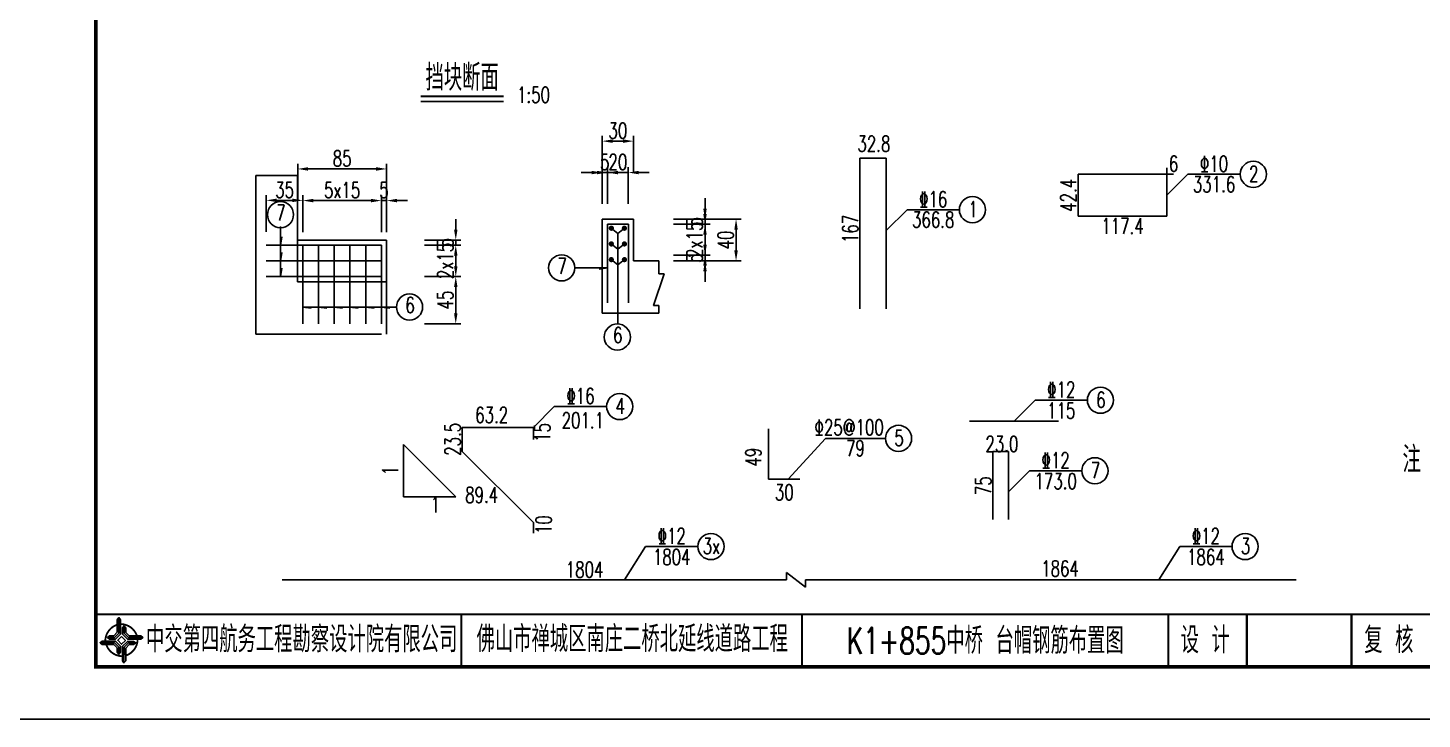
# Model space of a CAD drawing. Header units: millimetres. Extents: x -51 to 12129, y -1309 to -715.
# Drawn here: x 3326.8 to 3593.3, y -1308.7 to -1176.6 of the extents above; entities that cross this region are included whole.
import ezdxf
from ezdxf.enums import TextEntityAlignment as Align

# ---------------------------------------------------------------- set-up
doc = ezdxf.new("R2010")
doc.units = ezdxf.units.MM
doc.header["$LTSCALE"] = 0.25
for name, color, linetype in [('BM3', 7, 'Continuous'), ('YOLLOW', 7, 'Continuous'), ('图框', 7, 'Continuous'), ('尺寸标注', 2, 'Continuous'), ('文字', 7, 'Continuous'), ('文字字符', 7, 'Continuous'), ('标注', 4, 'Continuous'), ('次轮廓线', 7, 'Continuous'), ('结构', 7, 'Continuous'), ('钢筋', 6, 'Continuous')]:
    doc.layers.add(name, color=color, linetype=linetype)
doc.layers.add('TEXT', color=7, linetype='Continuous', lineweight=18)
doc.styles.get("Standard").update_dxf_attribs({"font": 'simplex1.shx', "width": 0.7, "bigfont": 'hztxt.shx'})
doc.dimstyles.new('比例1：25', dxfattribs={"dimtxt": 3, "dimasz": 2, "dimexe": 1, "dimexo": 1, "dimgap": 1, "dimtad": 1, "dimdec": 1, "dimlfac": 2.5, "dimzin": 9, "dimdsep": 46, "dimtxsty": 'Standard', "dimcen": -0.09, "dimclrd": 4, "dimclre": 4, "dimclrt": 7, "dimaunit": 1, "dimadec": 0, "dimazin": 0, "dimtfac": 0.0005, "dimtdec": 1, "dimtix": 1, "dimtmove": 2, "dimatfit": 3, "dimfxl": 0, "dimtolj": 1, "dimtzin": 13, "dimarcsym": 0})
doc.dimstyles.new('比例1：50', dxfattribs={"dimscale": 0, "dimtxt": 3, "dimasz": 2, "dimexe": 1, "dimexo": 1, "dimgap": 0.5, "dimtad": 1, "dimdec": 1, "dimlfac": 5, "dimzin": 13, "dimdsep": 46, "dimtxsty": 'Standard', "dimcen": -1, "dimclrd": 256, "dimclre": 256, "dimclrt": 7, "dimaunit": 1, "dimadec": 3, "dimazin": 0, "dimtfac": 0.0005, "dimtdec": 1, "dimtix": 1, "dimtmove": 2, "dimatfit": 3, "dimfxl": 0, "dimtolj": 1, "dimtzin": 13, "dimarcsym": 0})

# ---------------------------------------------------------------- blocks, each defined once
blk = doc.blocks.new('tb')
at = {"lineweight": -3}
h = blk.add_hatch(color=256, dxfattribs=at)
h.paths.add_polyline_path([(-1.23, -0.13), (-3.78, -0.14), (-4.14, -0.41), (-1.4, -0.44), (-0.56, -1.24), (-0.54, -2.62), (-0.27, -2.2), (-0.26, -1.06)])
h.paths.add_polyline_path([(0.13, -1.08), (0.14, -3.86), (0.41, -4.26), (0.44, -1.24), (1.25, -0.43), (2.66, -0.43), (2.26, -0.16), (1.07, -0.15)])
h.paths.add_polyline_path([(1.08, 0.3), (3.62, 0.3), (4.02, 0.56), (1.25, 0.57), (0.43, 1.39), (0.43, 2.8), (0.16, 2.41), (0.15, 1.24)])
h.paths.add_polyline_path([(-0.28, 1.21), (-0.28, 3.99), (-0.56, 4.39), (-0.57, 1.41), (-1.38, 0.6), (-2.74, 0.56), (-2.33, 0.3), (-1.2, 0.29)])
for p, q in [((-0.56, 4.39), (-0.57, 1.41)), ((0.43, 2.8), (0.43, 1.39)), ((-1.38, 0.6), (-2.74, 0.56)), ((-0.57, 1.41), (-1.38, 0.6)), ((0.43, 1.39), (1.25, 0.57)), ((1.25, 0.57), (4.02, 0.56)), ((-4.14, -0.41), (-1.4, -0.44)), ((-1.4, -0.44), (-0.56, -1.24)), ((-0.56, -1.24), (-0.54, -2.62)), ((0.41, -4.26), (0.44, -1.24)), ((0.44, -1.24), (1.25, -0.43)), ((1.25, -0.43), (2.66, -0.43))]:
    blk.add_line(p, q, dxfattribs=at)
at = {"lineweight": -3, "const_width": 0.35, "flags": 128}
for points in [[(-0.9, 3.02, 0.324167), (-3.16, -0.14)], [(2.88, 0.92, 0.324403), (-0.24, 3.15)], [(0.75, -2.86, 0.325418), (3.02, 0.26)], [(-2.98, -0.76, 0.322976), (0.14, -2.98)]]:
    blk.add_lwpolyline(points, format="xyb", dxfattribs=at)
at = {"lineweight": -3, "flags": 128}
for points in [[(-0.9, 3.99), (-0.9, 1.58), (-1.53, 0.91), (-2.34, 0.91), (-2.74, 0.56), (-2.33, 0.3), (-1.2, 0.29), (-0.28, 1.21), (-0.28, 3.99), (-0.56, 4.39)], [(3.62, 0.92), (1.43, 0.92), (0.77, 1.54), (0.77, 2.38), (0.43, 2.8), (0.16, 2.41), (0.15, 1.24), (1.08, 0.3), (3.62, 0.3), (4.02, 0.56)], [(-0.04, 0.77), (0.68, 0.04), (-0.04, -0.69), (-0.77, 0.05)], [(-3.73, -0.76), (-1.54, -0.76), (-0.89, -1.39), (-0.89, -2.21), (-0.54, -2.62), (-0.27, -2.2), (-0.26, -1.06), (-1.23, -0.13), (-3.78, -0.14), (-4.14, -0.41)], [(0.75, -3.85), (0.75, -1.43), (1.4, -0.78), (2.26, -0.78), (2.66, -0.43), (2.26, -0.16), (1.07, -0.15), (0.13, -1.08), (0.14, -3.86), (0.41, -4.26)]]:
    blk.add_lwpolyline(points, close=True, dxfattribs=at)
blk = doc.blocks.new('*D1039')
at = {"layer": 'Defpoints', "color": 0}
for p in [(3394.36, -1217.11), (3408.57, -1217.11), (3394.36, -1218.11)]:
    blk.add_point(p, dxfattribs=at)
at = {"layer": '标注', "lineweight": -2}
for p, q in [((3408.57, -1215.11), (3408.57, -1213.11)), ((3402.57, -1217.11), (3409.57, -1217.11)), ((3408.57, -1218.11), (3408.57, -1217.11)), ((3402.57, -1218.11), (3409.57, -1218.11)), ((3408.57, -1220.11), (3408.57, -1222.11))]:
    blk.add_line(p, q, dxfattribs=at)
at = {"layer": '标注'}
for points in [[(3408.24, -1215.11), (3408.91, -1215.11), (3408.57, -1217.11)], [(3408.24, -1220.11), (3408.91, -1220.11), (3408.57, -1218.11)]]:
    blk.add_solid(points, dxfattribs=at)
at = {"layer": '标注', "color": 7, "insert": (3406.57, -1217.61), "char_height": 3, "attachment_point": 5, "rotation": 90}
blk.add_mtext('\\A1;5', dxfattribs=at)
blk = doc.blocks.new('*D1040')
at = {"layer": 'Defpoints', "color": 0}
for p in [(3394.36, -1218.11), (3394.36, -1224.11), (3408.57, -1224.11)]:
    blk.add_point(p, dxfattribs=at)
at = {"layer": '标注', "lineweight": -2}
for p, q in [((3402.57, -1218.11), (3409.57, -1218.11)), ((3408.57, -1220.11), (3408.57, -1222.11)), ((3402.57, -1224.11), (3409.57, -1224.11))]:
    blk.add_line(p, q, dxfattribs=at)
at = {"layer": '标注'}
for points in [[(3408.24, -1220.11), (3408.91, -1220.11), (3408.57, -1218.11)], [(3408.24, -1222.11), (3408.91, -1222.11), (3408.57, -1224.11)]]:
    blk.add_solid(points, dxfattribs=at)
at = {"layer": '标注', "color": 7, "insert": (3406.57, -1221.11), "char_height": 3, "attachment_point": 5, "rotation": 90}
blk.add_mtext('\\A1;2x15', dxfattribs=at)
blk = doc.blocks.new('*D1041')
at = {"layer": 'Defpoints', "color": 0}
for p in [(3393.36, -1224.11), (3394.36, -1233.11), (3408.57, -1233.11)]:
    blk.add_point(p, dxfattribs=at)
at = {"layer": '标注', "lineweight": -2}
for p, q in [((3402.57, -1224.11), (3409.57, -1224.11)), ((3408.57, -1226.11), (3408.57, -1231.11)), ((3402.57, -1233.11), (3409.57, -1233.11))]:
    blk.add_line(p, q, dxfattribs=at)
at = {"layer": '标注'}
for points in [[(3408.24, -1226.11), (3408.91, -1226.11), (3408.57, -1224.11)], [(3408.24, -1231.11), (3408.91, -1231.11), (3408.57, -1233.11)]]:
    blk.add_solid(points, dxfattribs=at)
at = {"layer": '标注', "color": 7, "insert": (3406.57, -1228.61), "char_height": 3, "attachment_point": 5, "rotation": 90}
blk.add_mtext('\\A1;45', dxfattribs=at)
blk = doc.blocks.new('*D1042')
at = {"layer": 'Defpoints', "color": 0}
for p in [(3395.36, -1209.58), (3394.36, -1218.11), (3395.36, -1218.11)]:
    blk.add_point(p, dxfattribs=at)
at = {"layer": '标注', "lineweight": -2}
for p, q in [((3392.36, -1209.58), (3390.36, -1209.58)), ((3394.36, -1215.58), (3394.36, -1208.58)), ((3394.36, -1209.58), (3395.36, -1209.58)), ((3395.36, -1215.58), (3395.36, -1208.58)), ((3397.36, -1209.58), (3399.36, -1209.58))]:
    blk.add_line(p, q, dxfattribs=at)
at = {"layer": '标注'}
for points in [[(3392.36, -1209.24), (3392.36, -1209.91), (3394.36, -1209.58)], [(3397.36, -1209.24), (3397.36, -1209.91), (3395.36, -1209.58)]]:
    blk.add_solid(points, dxfattribs=at)
at = {"layer": '标注', "color": 7, "insert": (3394.86, -1207.58), "char_height": 3, "attachment_point": 5}
blk.add_mtext('\\A1;5', dxfattribs=at)
blk = doc.blocks.new('*D1043')
at = {"layer": 'Defpoints', "color": 0}
for p in [(3378.36, -1203.53), (3378.36, -1217.11), (3395.36, -1217.11)]:
    blk.add_point(p, dxfattribs=at)
at = {"layer": '标注', "lineweight": -2}
for p, q in [((3378.36, -1209.53), (3378.36, -1202.53)), ((3393.36, -1203.53), (3380.36, -1203.53)), ((3395.36, -1209.53), (3395.36, -1202.53))]:
    blk.add_line(p, q, dxfattribs=at)
at = {"layer": '标注'}
for points in [[(3380.36, -1203.2), (3380.36, -1203.86), (3378.36, -1203.53)], [(3393.36, -1203.2), (3393.36, -1203.86), (3395.36, -1203.53)]]:
    blk.add_solid(points, dxfattribs=at)
at = {"layer": '标注', "color": 7, "insert": (3386.86, -1201.53), "char_height": 3, "attachment_point": 5}
blk.add_mtext('\\A1;85', dxfattribs=at)
blk = doc.blocks.new('*D1044')
at = {"layer": 'Defpoints', "color": 0}
for p in [(3379.36, -1209.58), (3379.36, -1218.11), (3394.36, -1218.11)]:
    blk.add_point(p, dxfattribs=at)
at = {"layer": '标注', "lineweight": -2}
for p, q in [((3379.36, -1215.58), (3379.36, -1208.58)), ((3392.36, -1209.58), (3381.36, -1209.58)), ((3394.36, -1215.58), (3394.36, -1208.58))]:
    blk.add_line(p, q, dxfattribs=at)
at = {"layer": '标注'}
for points in [[(3381.36, -1209.24), (3381.36, -1209.91), (3379.36, -1209.58)], [(3392.36, -1209.24), (3392.36, -1209.91), (3394.36, -1209.58)]]:
    blk.add_solid(points, dxfattribs=at)
at = {"layer": '标注', "color": 7, "insert": (3386.86, -1207.58), "char_height": 3, "attachment_point": 5}
blk.add_mtext('\\A1;5x15', dxfattribs=at)
blk = doc.blocks.new('*D1045')
at = {"layer": 'Defpoints', "color": 0}
for p in [(3372.36, -1209.53), (3372.36, -1218.11), (3379.36, -1218.11)]:
    blk.add_point(p, dxfattribs=at)
at = {"layer": '标注', "lineweight": -2}
for p, q in [((3372.36, -1215.53), (3372.36, -1208.53)), ((3377.36, -1209.53), (3374.36, -1209.53)), ((3379.36, -1215.53), (3379.36, -1208.53))]:
    blk.add_line(p, q, dxfattribs=at)
at = {"layer": '标注'}
for points in [[(3374.36, -1209.2), (3374.36, -1209.86), (3372.36, -1209.53)], [(3377.36, -1209.2), (3377.36, -1209.86), (3379.36, -1209.53)]]:
    blk.add_solid(points, dxfattribs=at)
at = {"layer": '标注', "color": 7, "insert": (3375.86, -1207.53), "char_height": 3, "attachment_point": 5}
blk.add_mtext('\\A1;35', dxfattribs=at)
blk = doc.blocks.new('*D1046')
at = {"layer": 'Defpoints', "color": 0}
for p in [(3436.55, -1204.22), (3436.55, -1214.11), (3437.55, -1214.11)]:
    blk.add_point(p, dxfattribs=at)
at = {"layer": '标注', "lineweight": -2}
for p, q in [((3434.55, -1204.22), (3432.55, -1204.22)), ((3436.55, -1210.22), (3436.55, -1203.22)), ((3437.55, -1204.22), (3436.55, -1204.22)), ((3437.55, -1210.22), (3437.55, -1203.22)), ((3439.55, -1204.22), (3441.55, -1204.22))]:
    blk.add_line(p, q, dxfattribs=at)
at = {"layer": '标注'}
for points in [[(3434.55, -1203.89), (3434.55, -1204.55), (3436.55, -1204.22)], [(3439.55, -1203.89), (3439.55, -1204.55), (3437.55, -1204.22)]]:
    blk.add_solid(points, dxfattribs=at)
at = {"layer": '标注', "color": 7, "insert": (3437.05, -1202.22), "char_height": 3, "attachment_point": 5}
blk.add_mtext('\\A1;5', dxfattribs=at)
blk = doc.blocks.new('*D1047')
at = {"layer": 'Defpoints', "color": 0}
for p in [(3441.55, -1204.22), (3437.55, -1214.11), (3441.55, -1214.11)]:
    blk.add_point(p, dxfattribs=at)
at = {"layer": '标注', "lineweight": -2}
for p, q in [((3435.55, -1204.22), (3433.55, -1204.22)), ((3437.55, -1210.22), (3437.55, -1203.22)), ((3437.55, -1204.22), (3441.55, -1204.22)), ((3441.55, -1210.22), (3441.55, -1203.22)), ((3443.55, -1204.22), (3445.55, -1204.22))]:
    blk.add_line(p, q, dxfattribs=at)
at = {"layer": '标注'}
for points in [[(3435.55, -1203.89), (3435.55, -1204.55), (3437.55, -1204.22)], [(3443.55, -1203.89), (3443.55, -1204.55), (3441.55, -1204.22)]]:
    blk.add_solid(points, dxfattribs=at)
at = {"layer": '标注', "color": 7, "insert": (3439.55, -1202.22), "char_height": 3, "attachment_point": 5}
blk.add_mtext('\\A1;20', dxfattribs=at)
blk = doc.blocks.new('*D1048')
at = {"layer": 'Defpoints', "color": 0}
for p in [(3442.55, -899.77), (3442.55, -909.66), (3441.55, -1214.11)]:
    blk.add_point(p, dxfattribs=at)
at = {"layer": '标注', "lineweight": -2}
for p, q in [((3439.55, -899.77), (3437.55, -899.77)), ((3441.55, -905.77), (3441.55, -898.77)), ((3441.55, -899.77), (3442.55, -899.77)), ((3442.55, -905.77), (3442.55, -898.77)), ((3444.55, -899.77), (3446.55, -899.77))]:
    blk.add_line(p, q, dxfattribs=at)
at = {"layer": '标注'}
for points in [[(3439.55, -899.44), (3439.55, -900.11), (3441.55, -899.77)], [(3444.55, -899.44), (3444.55, -900.11), (3442.55, -899.77)]]:
    blk.add_solid(points, dxfattribs=at)
at = {"layer": '标注', "color": 7, "insert": (3442.05, -897.77), "char_height": 3, "attachment_point": 5}
blk.add_mtext('\\A1;5', dxfattribs=at)
blk = doc.blocks.new('*D1022')
at = {"layer": 'Defpoints', "color": 0}
for p in [(3436.55, -1198.22), (3436.55, -1213.23), (3442.55, -1213.23)]:
    blk.add_point(p, dxfattribs=at)
at = {"layer": '标注', "lineweight": -2}
for p, q in [((3436.55, -1204.22), (3436.55, -1197.22)), ((3440.55, -1198.22), (3438.55, -1198.22)), ((3442.55, -1204.22), (3442.55, -1197.22))]:
    blk.add_line(p, q, dxfattribs=at)
at = {"layer": '标注'}
for points in [[(3438.55, -1197.89), (3438.55, -1198.55), (3436.55, -1198.22)], [(3440.55, -1197.89), (3440.55, -1198.55), (3442.55, -1198.22)]]:
    blk.add_solid(points, dxfattribs=at)
at = {"layer": '标注', "color": 7, "insert": (3439.55, -1196.22), "char_height": 3, "attachment_point": 5}
blk.add_mtext('\\A1;30', dxfattribs=at)
blk = doc.blocks.new('*D1049')
at = {"layer": 'Defpoints', "color": 0}
for p in [(3441.55, -1213.11), (3441.55, -1214.11), (3456.21, -1213.11)]:
    blk.add_point(p, dxfattribs=at)
at = {"layer": '标注', "lineweight": -2}
for p, q in [((3456.21, -1211.11), (3456.21, -1209.11)), ((3450.21, -1213.11), (3457.21, -1213.11)), ((3450.21, -1214.11), (3457.21, -1214.11)), ((3456.21, -1214.11), (3456.21, -1213.11)), ((3456.21, -1216.11), (3456.21, -1218.11))]:
    blk.add_line(p, q, dxfattribs=at)
at = {"layer": '标注'}
for points in [[(3455.87, -1211.11), (3456.54, -1211.11), (3456.21, -1213.11)], [(3455.87, -1216.11), (3456.54, -1216.11), (3456.21, -1214.11)]]:
    blk.add_solid(points, dxfattribs=at)
at = {"layer": '标注', "color": 7, "insert": (3454.21, -1213.61), "char_height": 3, "attachment_point": 5, "rotation": 90}
blk.add_mtext('\\A1;5', dxfattribs=at)
blk = doc.blocks.new('*D1050')
at = {"layer": 'Defpoints', "color": 0}
for p in [(3441.55, -1214.11), (3441.55, -1220.01), (3456.21, -1220.01)]:
    blk.add_point(p, dxfattribs=at)
at = {"layer": '标注', "lineweight": -2}
for p, q in [((3456.21, -1212.11), (3456.21, -1210.11)), ((3450.21, -1214.11), (3457.21, -1214.11)), ((3456.21, -1214.11), (3456.21, -1220.01)), ((3450.21, -1220.01), (3457.21, -1220.01)), ((3456.21, -1222.01), (3456.21, -1224.01))]:
    blk.add_line(p, q, dxfattribs=at)
at = {"layer": '标注'}
for points in [[(3455.87, -1212.11), (3456.54, -1212.11), (3456.21, -1214.11)], [(3455.87, -1222.01), (3456.54, -1222.01), (3456.21, -1220.01)]]:
    blk.add_solid(points, dxfattribs=at)
at = {"layer": '标注', "color": 7, "insert": (3454.21, -1217.06), "char_height": 3, "attachment_point": 5, "rotation": 90}
blk.add_mtext('\\A1;2x15', dxfattribs=at)
blk = doc.blocks.new('*D1051')
at = {"layer": 'Defpoints', "color": 0}
for p in [(3442.55, -1213.11), (3442.55, -1221.11), (3462.14, -1221.11)]:
    blk.add_point(p, dxfattribs=at)
at = {"layer": '标注', "lineweight": -2}
for p, q in [((3456.14, -1213.11), (3463.14, -1213.11)), ((3462.14, -1215.11), (3462.14, -1219.11)), ((3456.14, -1221.11), (3463.14, -1221.11))]:
    blk.add_line(p, q, dxfattribs=at)
at = {"layer": '标注'}
for points in [[(3461.81, -1215.11), (3462.47, -1215.11), (3462.14, -1213.11)], [(3461.81, -1219.11), (3462.47, -1219.11), (3462.14, -1221.11)]]:
    blk.add_solid(points, dxfattribs=at)
at = {"layer": '标注', "color": 7, "insert": (3460.14, -1217.11), "char_height": 3, "attachment_point": 5, "rotation": 90}
blk.add_mtext('\\A1;40', dxfattribs=at)
blk = doc.blocks.new('*D1023')
at = {"layer": 'Defpoints', "color": 0}
for p in [(3441.55, -1220.01), (3442.55, -1221.11), (3456.21, -1221.11)]:
    blk.add_point(p, dxfattribs=at)
at = {"layer": '标注', "lineweight": -2}
for p, q in [((3456.21, -1218.01), (3456.21, -1216.01)), ((3450.21, -1220.01), (3457.21, -1220.01)), ((3456.21, -1220.01), (3456.21, -1221.11)), ((3450.21, -1221.11), (3457.21, -1221.11)), ((3456.21, -1223.11), (3456.21, -1225.11))]:
    blk.add_line(p, q, dxfattribs=at)
at = {"layer": '标注'}
for points in [[(3455.87, -1218.01), (3456.54, -1218.01), (3456.21, -1220.01)], [(3455.87, -1223.11), (3456.54, -1223.11), (3456.21, -1221.11)]]:
    blk.add_solid(points, dxfattribs=at)
at = {"layer": '标注', "color": 7, "insert": (3454.21, -1220.56), "char_height": 3, "attachment_point": 5, "rotation": 90}
blk.add_mtext('\\A1;5', dxfattribs=at)
blk = doc.blocks.new('*D1770')
at = {"layer": 'Defpoints', "color": 0}
for p in [(6802.01, -1239.17), (1359.98, -1242.17), (6754.34, -1242.17)]:
    blk.add_point(p, dxfattribs=at)
at = {"layer": '标注', "color": 4, "lineweight": -2}
for p, q in [((6754.34, -1237.17), (6754.34, -1235.17)), ((6760.34, -1239.17), (6753.34, -1239.17)), ((6754.34, -1239.17), (6754.34, -1242.17)), ((6748.34, -1242.17), (6755.34, -1242.17)), ((6754.34, -1244.17), (6754.34, -1246.17))]:
    blk.add_line(p, q, dxfattribs=at)
at = {"layer": '标注', "color": 4}
for points in [[(6754.01, -1237.17), (6754.67, -1237.17), (6754.34, -1239.17)], [(6754.01, -1244.17), (6754.67, -1244.17), (6754.34, -1242.17)]]:
    blk.add_solid(points, dxfattribs=at)
at = {"layer": '标注', "color": 7, "insert": (6751.84, -1240.67), "char_height": 3, "attachment_point": 5, "rotation": 90}
blk.add_mtext('\\A1;7.5', dxfattribs=at)
blk = doc.blocks.new('123')
at = {"layer": '图框', "color": 2}
blk.add_lwpolyline([(369.33, -1011.65), (369.33, -714.65), (-50.67, -714.65), (-50.67, -1011.65)], close=True, dxfattribs=at)

msp = doc.modelspace()

# ---------------------------------------------------------------- linework, layer by layer
for points, const_width in [([(3719.75412, -1021.65472), (3339.75412, -1021.65472), (3339.75412, -1298.65472), (3719.75412, -1298.65472), (3719.75412, -1021.65472)], 0.7), ([(3339.75412, -1288.65472), (3719.75412, -1288.65472)], 0.4)]:
    msp.add_lwpolyline(points, dxfattribs=dict(const_width=const_width))
at = {"layer": 'BM3', "linetype": 'Continuous'}
for p, q in [((3398.55616, -1256.15759), (3398.55616, -1266.15759)), ((3408.55616, -1266.15759), (3398.55616, -1256.15759)), ((3398.55616, -1266.15759), (3408.55616, -1266.15759))]:
    msp.add_line(p, q, dxfattribs=at)
at = {"layer": 'YOLLOW'}
for p, q in [((3544.49323, -1208.5532), (3548.49323, -1204.5532)), ((3548.49323, -1204.5532), (3558.49323, -1204.5532)), ((3490.81904, -1215.31741), (3494.81904, -1211.31741)), ((3494.81904, -1211.31741), (3504.81904, -1211.31741)), ((3423.40903, -1252.92539), (3427.40903, -1248.92539)), ((3427.40903, -1248.92539), (3437.40903, -1248.92539)), ((3515.28573, -1251.71913), (3519.28573, -1247.71913)), ((3519.28573, -1247.71913), (3529.28573, -1247.71913)), ((3479.22277, -1255.01593), (3472.09243, -1262.82455)), ((3479.22277, -1255.01593), (3490.68997, -1255.01593)), ((3514.22651, -1265.19923), (3518.22651, -1261.19923)), ((3518.22651, -1261.19923), (3528.22651, -1261.19923)), ((3440.84591, -1282.02613), (3444.84591, -1275.67884)), ((3444.84591, -1275.67884), (3454.84591, -1275.67884)), ((3542.92619, -1282.02614), (3546.92619, -1275.67884)), ((3546.92619, -1275.67884), (3556.92619, -1275.67884))]:
    msp.add_line(p, q, dxfattribs=at)
for centre in [(3560.99323, -1204.5532), (3507.31904, -1211.31741), (3439.90903, -1248.92539), (3531.78573, -1247.71913), (3493.18997, -1255.01593), (3530.72651, -1261.19923), (3457.34591, -1275.67884), (3559.42619, -1275.67884)]:
    msp.add_circle(centre, 2.5, dxfattribs=at)
at = {"layer": '图框', "const_width": 0.4}
for points in [[(3409.64754, -1288.65472), (3409.64754, -1298.65472)], [(3474.75412, -1298.65472), (3474.75412, -1288.65472)], [(3544.75412, -1298.65472), (3544.75412, -1288.65472)], [(3559.75412, -1298.65472), (3559.75412, -1288.65472)], [(3579.75412, -1298.65472), (3579.75412, -1288.65472)]]:
    msp.add_lwpolyline(points, dxfattribs=at)
at = {"layer": '尺寸标注', "linetype": 'Continuous'}
for p, q in [((3471.77135, -1282.02614), (3471.77135, -1280.62621)), ((3471.77135, -1280.62621), (3475.43097, -1283.41375)), ((3475.43097, -1283.41375), (3475.43097, -1282.02614))]:
    msp.add_line(p, q, dxfattribs=at)
at = {"layer": '文字'}
msp.add_line((3401.87786, -1190.66659), (3417.71251, -1190.66659), dxfattribs=at)
at = {"layer": '文字', "const_width": 0.4}
msp.add_lwpolyline([(3401.87786, -1189.66659), (3417.71251, -1189.66659)], dxfattribs=at)
at = {"layer": '标注'}
for p, q in [((3375.07575, -1224.10891), (3375.07575, -1214.55694)), ((3438.3032, -1214.85999), (3439.5532, -1215.85689)), ((3439.5532, -1215.85689), (3440.8032, -1214.85999)), ((3375.07575, -1218.10891), (3375.30061, -1216.50889)), ((3439.5532, -1215.85689), (3439.5532, -1233.15252)), ((3375.07575, -1221.10891), (3375.30061, -1219.50889)), ((3438.3032, -1217.85999), (3439.5532, -1218.85689)), ((3439.5532, -1218.85689), (3440.8032, -1217.85999)), ((3375.07575, -1224.10891), (3375.30061, -1222.50889)), ((3437.5532, -1222.43447), (3431.30988, -1222.43447)), ((3437.5532, -1222.43447), (3435.95318, -1222.65933)), ((3438.3032, -1220.85999), (3439.5532, -1221.85689)), ((3439.5532, -1221.85689), (3440.8032, -1220.85999)), ((3379.35753, -1229.9134), (3397.24384, -1229.9134)), ((3379.35753, -1229.9134), (3380.95754, -1230.13825)), ((3382.35753, -1229.9134), (3383.95754, -1230.13825)), ((3385.35753, -1229.9134), (3386.95754, -1230.13825)), ((3388.30068, -1229.9134), (3389.9007, -1230.13825)), ((3391.35753, -1229.9134), (3392.95754, -1230.13825)), ((3394.35753, -1229.9134), (3395.95754, -1230.13825))]:
    msp.add_line(p, q, dxfattribs=at)
for centre in [(3375.07575, -1212.26445), (3428.80988, -1222.43447), (3399.74384, -1229.9134), (3439.44721, -1235.65027)]:
    msp.add_circle(centre, 2.5, dxfattribs=at)
at = {"layer": '次轮廓线'}
for p, q in [((3370.35753, -1204.76297), (3378.35753, -1204.76297)), ((3370.35753, -1204.76297), (3370.35753, -1235.10891)), ((3378.35753, -1204.76297), (3378.35753, -1225.10891)), ((3378.35753, -1217.10891), (3395.35753, -1217.10891)), ((3395.35753, -1217.10891), (3395.35753, -1235.10891)), ((3378.35753, -1225.10891), (3395.35753, -1225.10891)), ((3370.35753, -1235.10891), (3394.35753, -1235.10891))]:
    msp.add_line(p, q, dxfattribs=at)
at = {"layer": '结构', "linetype": 'Continuous'}
for p, q in [((3436.5532, -1213.10999), (3442.5532, -1213.10999)), ((3436.5532, -1213.10999), (3436.5532, -1231.10999)), ((3442.5532, -1213.10999), (3442.5532, -1221.10999)), ((3442.5532, -1221.10999), (3447.38817, -1221.10999)), ((3447.38817, -1221.10999), (3447.38817, -1223.6004)), ((3447.38817, -1229.6004), (3447.38817, -1231.10999)), ((3447.38817, -1231.10999), (3436.5532, -1231.10999))]:
    msp.add_line(p, q, dxfattribs=at)
msp.add_lwpolyline([(3447.38817, -1229.6004), (3446.38817, -1229.6004), (3448.38817, -1223.6004), (3447.38817, -1223.6004)], dxfattribs=at)
at = {"layer": '钢筋', "linetype": 'ByBlock'}
for p, q in [((3485.81904, -1201.49741), (3485.81904, -1230.25741)), ((3485.81904, -1201.49741), (3490.81904, -1201.49741)), ((3490.81904, -1201.49741), (3490.81904, -1230.25741)), ((3544.49323, -1203.3032), (3544.49323, -1212.5532)), ((3527.49323, -1204.5532), (3545.74323, -1204.5532)), ((3527.49323, -1204.5532), (3527.49323, -1212.5532)), ((3527.49323, -1212.5532), (3544.49323, -1212.5532)), ((3506.78573, -1251.71913), (3523.78573, -1251.71913)), ((3409.80903, -1252.92539), (3423.40903, -1252.92539)), ((3409.80903, -1257.51118), (3409.80903, -1252.92539)), ((3423.40903, -1252.92539), (3423.40903, -1255.25219)), ((3468.34648, -1253.16455), (3468.34648, -1262.82455)), ((3409.80903, -1257.51118), (3423.40903, -1271.11118)), ((3511.22651, -1257.5221), (3514.22651, -1257.5221)), ((3511.22651, -1257.5221), (3511.22651, -1270.5221)), ((3514.22651, -1257.5221), (3514.22651, -1270.5221)), ((3474.34648, -1262.82455), (3468.34648, -1262.82455)), ((3423.40903, -1271.11118), (3423.40903, -1273.11118)), ((3375.41596, -1282.02614), (3471.77135, -1282.02614)), ((3475.43097, -1282.02614), (3569.16596, -1282.02614))]:
    msp.add_line(p, q, dxfattribs=at)
at = {"layer": '钢筋', "linetype": 'Continuous'}
for p, q in [((3437.5532, -1214.10999), (3441.5532, -1214.10999)), ((3437.5532, -1214.10999), (3437.5532, -1229.10999)), ((3441.5532, -1214.10999), (3441.5532, -1229.10999)), ((3372.35753, -1218.10891), (3394.35753, -1218.10891)), ((3379.35753, -1218.10891), (3379.35753, -1233.10891)), ((3382.35753, -1218.10891), (3382.35753, -1233.10891)), ((3385.35753, -1218.10891), (3385.35753, -1233.10891)), ((3388.35753, -1218.10891), (3388.35753, -1233.10891)), ((3391.35753, -1218.10891), (3391.35753, -1233.10891)), ((3394.35753, -1218.10891), (3394.35753, -1233.10891)), ((3372.35753, -1221.10891), (3394.35753, -1221.10891)), ((3372.35753, -1224.10891), (3394.35753, -1224.10891))]:
    msp.add_line(p, q, dxfattribs=at)
at = {"layer": '钢筋', "const_width": 0.5}
for points in [[(3438.0532, -1214.85999, 1), (3438.5532, -1214.85999, 1)], [(3441.0532, -1214.85999, -1), (3440.5532, -1214.85999, -1)], [(3438.0532, -1217.85999, 1), (3438.5532, -1217.85999, 1)], [(3441.0532, -1217.85999, -1), (3440.5532, -1217.85999, -1)], [(3438.0532, -1220.85999, 1), (3438.5532, -1220.85999, 1)], [(3441.0532, -1220.85999, -1), (3440.5532, -1220.85999, -1)]]:
    msp.add_lwpolyline(points, format="xyb", close=True, dxfattribs=at)

# ---------------------------------------------------------------- block references
at = {"lineweight": -3}
msp.add_blockref('tb', (3344.74985, -1293.64938), dxfattribs=at)
at = {"layer": '标注'}
msp.add_blockref('123', (3360, -297), dxfattribs=at)

# ---------------------------------------------------------------- texts
at = {"width": 0.7}
for s, p in [('32.8', (3488.48863, -1200.22407)), ('331.6', (3553.49322, -1207.95757)), ('366.8', (3499.81903, -1214.72178)), ('117.4', (3535.99322, -1215.95757)), ('63.2', (3415.4397, -1252.04807)), ('201.1', (3432.864, -1253.07216)), ('89.4', (3413.51956, -1267.31385))]:
    msp.add_text(s, height=3, dxfattribs=at).set_placement(p, align=Align.CENTER)
at = {"linetype": 'Continuous', "width": 0.7}
for s, p in [('7', (3375.16587, -1213.39659)), ('7', (3428.9, -1223.56661)), ('6', (3399.83396, -1231.04554)), ('6', (3439.53732, -1236.78241))]:
    msp.add_text(s, height=3, dxfattribs=at).set_placement(p, align=Align.CENTER)
at = {"width": 0.7}
for s, p in [('%%13125@100', (3483.75965, -1252.91924)), ('79', (3484.95637, -1256.88782)), ('30', (3471.35739, -1265.32454))]:
    msp.add_text(s, height=3, dxfattribs=at).set_placement(p, align=Align.MIDDLE)
msp.add_text('49', height=3, rotation=90, dxfattribs=at).set_placement((3465.43574, -1258.60459), align=Align.MIDDLE)
msp.add_text('注', height=5, dxfattribs=at).set_placement((3589.51788, -1256.55703), align=Align.TOP_LEFT)
at = {"layer": 'TEXT', "width": 0.7}
for s, p in [('2', (3561.08919, -1204.47404)), ('1', (3507.415, -1211.23825)), ('6', (3531.88169, -1247.63997)), ('4', (3440.01019, -1248.84623)), ('5', (3493.29112, -1254.93676)), ('7', (3530.82248, -1261.12006)), ('3x', (3457.44187, -1275.59967)), ('3', (3559.52216, -1275.59968))]:
    msp.add_text(s, height=3, dxfattribs=at).set_placement(p, align=Align.MIDDLE)
at = {"layer": 'TEXT', "color": 7, "linetype": 'Continuous', "width": 0.7}
msp.add_text('1', height=3, rotation=90, dxfattribs=at).set_placement((3397.55616, -1261.15759), align=Align.CENTER)
msp.add_text('1', height=3, dxfattribs=at).set_placement((3404.69901, -1269.15759), align=Align.CENTER)
at = {"layer": '图框', "width": 0.7}
for s, p in [('中交第四航务工程勘察设计院有限公司', (3379.11923, -1293.40628)), ('佛山市禅城区南庄二桥北延线道路工程', (3442.29837, -1293.34002)), ('K1+855中桥 台帽钢筋布置图', (3509.75412, -1293.65472)), ('设 计', (3551.79879, -1293.56013)), ('复 核', (3586.8936, -1293.56013))]:
    msp.add_text(s, height=5, dxfattribs=at).set_placement(p, align=Align.MIDDLE_CENTER)
at = {"layer": '文字', "width": 0.7}
for s, height, p in [('挡块断面', 5, (3409.79535, -1186.0693)), ('1:50', 3, (3423.42679, -1189.3675))]:
    msp.add_text(s, height=height, dxfattribs=at).set_placement(p, align=Align.MIDDLE_CENTER)
at = {"layer": '文字', "color": 7, "linetype": 'ByBlock', "width": 0.7}
for s, p in [('23.5', (3407.99161, -1255.20315)), ('15', (3425.11663, -1253.89451)), ('10', (3425.36207, -1271.50795))]:
    msp.add_text(s, height=3, rotation=90, dxfattribs=at).set_placement(p, align=Align.MIDDLE)
at = {"layer": '文字字符', "width": 0.7}
for s, p in [('6', (3545.7509, -1202.52467)), ('%%13110', (3553.49323, -1202.5532)), ('%%13216', (3499.81904, -1209.31741)), ('%%13212', (3524.28573, -1245.71913)), ('%%13216', (3432.40903, -1246.92539)), ('115', (3524.28573, -1249.71913)), ('23.0', (3512.94608, -1256.0809)), ('%%13212', (3523.22651, -1259.19923)), ('173.0', (3523.22651, -1263.19923)), ('%%13212', (3449.84591, -1273.67884)), ('%%13212', (3551.92619, -1273.67884)), ('1804', (3449.84591, -1277.67884)), ('1864', (3551.92619, -1277.67884)), ('1804', (3433.19863, -1280.10118)), ('1864', (3524.056, -1279.88856))]:
    msp.add_text(s, height=3, dxfattribs=at).set_placement(p, align=Align.MIDDLE)
for s, p in [('42.4', (3525.65266, -1208.5763)), ('167', (3483.97847, -1214.99986)), ('75', (3509.38595, -1264.05949))]:
    msp.add_text(s, height=3, rotation=90, dxfattribs=at).set_placement(p, align=Align.MIDDLE)

# ---------------------------------------------------------------- dimensions: what is measured, and where the dimension line sits
at = {"layer": '标注'}
for base, p1, p2, picture, middle in [((3442.5532, -899.77346), (3441.5532, -1214.10999), (3442.5532, -909.66375), '*D1048', (3442.0532, -897.77346)), ((3436.5532, -1198.2197), (3442.5532, -1213.22655), (3436.5532, -1213.22655), '*D1022', (3439.5532, -1196.2197)), ((3378.35753, -1203.53107), (3395.35753, -1217.10891), (3378.35753, -1217.10891), '*D1043', (3386.85753, -1201.53107)), ((3436.5532, -1204.2197), (3437.5532, -1214.10999), (3436.5532, -1214.10999), '*D1046', (3437.0532, -1202.2197)), ((3441.5532, -1204.2197), (3437.5532, -1214.10999), (3441.5532, -1214.10999), '*D1047', (3439.5532, -1202.2197)), ((3372.35753, -1209.53107), (3379.35753, -1218.10891), (3372.35753, -1218.10891), '*D1045', (3375.85753, -1207.53107)), ((3395.35753, -1209.57619), (3394.35753, -1218.10891), (3395.35753, -1218.10891), '*D1042', (3394.85753, -1207.57619))]:
    dim = msp.add_linear_dim(base=base, p1=p1, p2=p2, dimstyle='比例1：50', override={"dimscale": 1}, dxfattribs=at)
    dim.commit()
    dim.dimension.update_dxf_attribs({"geometry": picture, "text_midpoint": middle})
dim = msp.add_linear_dim(base=(3379.35753, -1209.57619), p1=(3394.35753, -1218.10891), p2=(3379.35753, -1218.10891), text='5x15', dimstyle='比例1：50', override={"dimscale": 1}, dxfattribs=at)
dim.commit()
dim.dimension.update_dxf_attribs({"geometry": '*D1044', "text_midpoint": (3386.85753, -1207.57619)})
for base, p1, p2, picture, middle in [((3456.20735, -1213.10999), (3441.5532, -1214.10999), (3441.5532, -1213.10999), '*D1049', (3454.20735, -1213.60999)), ((3408.57261, -1217.10891), (3394.35753, -1218.10891), (3394.35753, -1217.10891), '*D1039', (3406.57261, -1217.60891)), ((3462.14047, -1221.10999), (3442.5532, -1213.10999), (3442.5532, -1221.10999), '*D1051', (3460.14047, -1217.10999)), ((3408.57261, -1233.10891), (3393.35753, -1224.10891), (3394.35753, -1233.10891), '*D1041', (3406.57261, -1228.60891))]:
    dim = msp.add_linear_dim(base=base, p1=p1, p2=p2, angle=90, dimstyle='比例1：50', override={"dimscale": 1}, dxfattribs=at)
    dim.commit()
    dim.dimension.update_dxf_attribs({"geometry": picture, "text_midpoint": middle})
for base, p1, p2, text, picture, middle in [((3456.20735, -1220.01478), (3441.5532, -1214.10999), (3441.5532, -1220.01478), '2x15', '*D1050', (3454.20735, -1217.06239)), ((3408.57261, -1224.10891), (3394.35753, -1218.10891), (3394.35753, -1224.10891), '2x15', '*D1040', (3406.57261, -1221.10891)), ((3456.20735, -1221.10999), (3441.5532, -1220.01478), (3442.5532, -1221.10999), '5', '*D1023', (3454.20735, -1220.56239))]:
    dim = msp.add_linear_dim(base=base, p1=p1, p2=p2, angle=90, text=text, dimstyle='比例1：50', override={"dimscale": 1}, dxfattribs=at)
    dim.commit()
    dim.dimension.update_dxf_attribs({"geometry": picture, "text_midpoint": middle})
dim = msp.add_linear_dim(base=(6754.34071, -1242.16763), p1=(6802.01318, -1239.16763), p2=(1359.9844, -1242.16763), angle=90, dimstyle='比例1：25', dxfattribs=at)
dim.commit()
dim.dimension.update_dxf_attribs({"geometry": '*D1770', "text_midpoint": (6751.84071, -1240.66763)})

doc.saveas('drawing.dxf')
